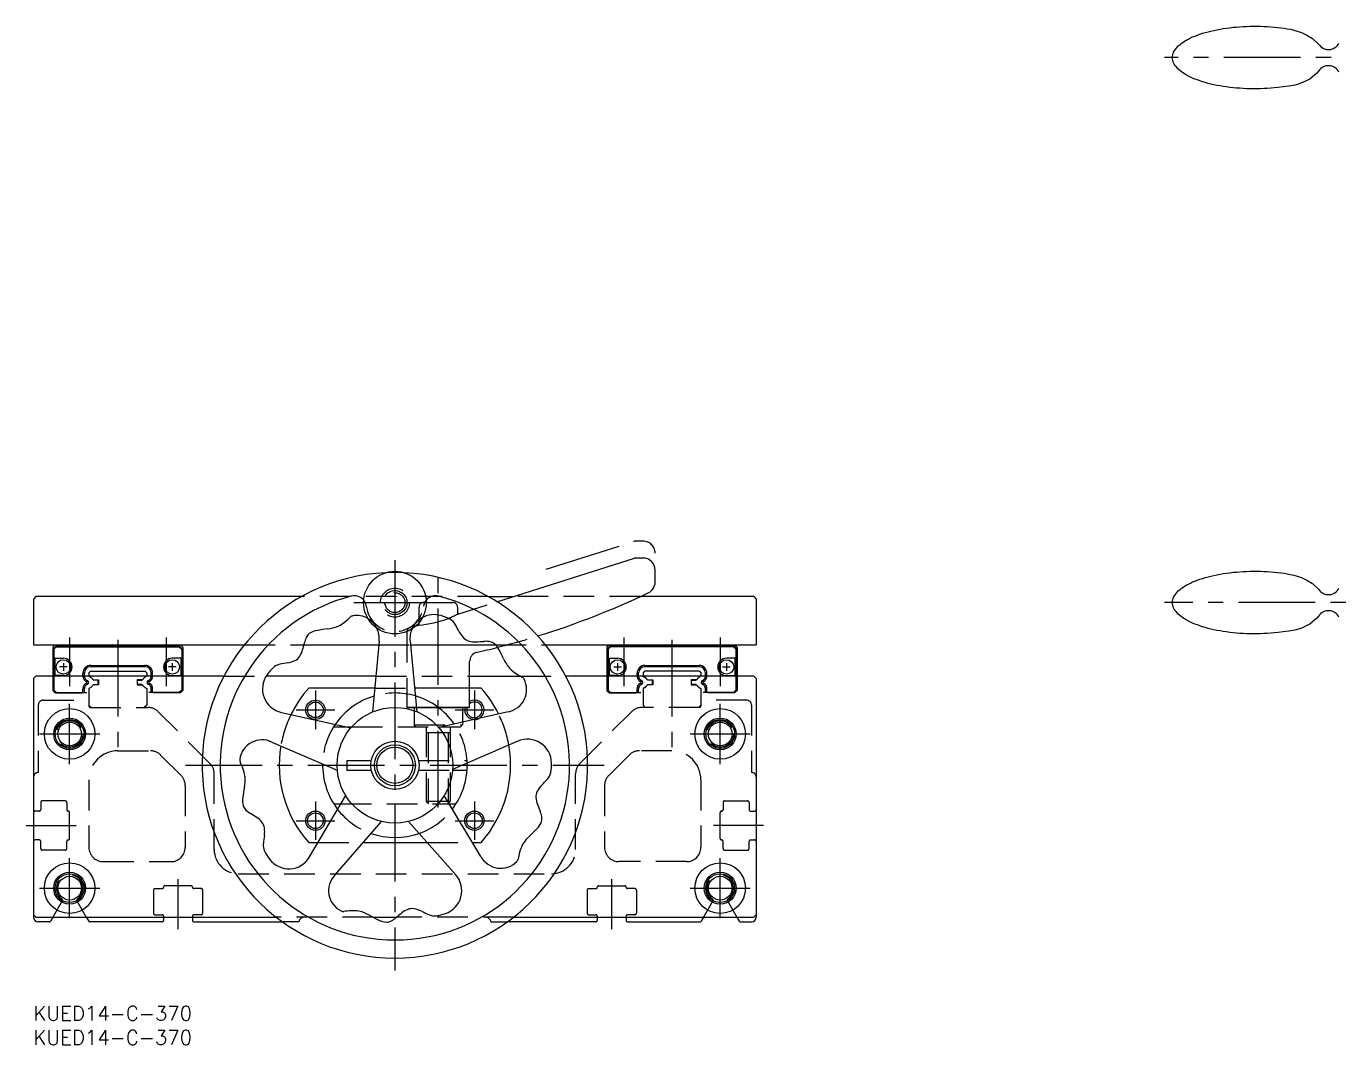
# Model space of a CAD drawing. Extents: x -2 to 724, y -8 to 273.
# Drawn here: x -1.5 to 270.9, y -8 to 203.3 of the extents above; entities that cross this region are included whole.
import ezdxf

# ---------------------------------------------------------------- set-up
doc = ezdxf.new("R2010")
doc.units = 0
doc.header["$LTSCALE"] = 0.5
for name, pattern in [('CENTER', [50.8, 31.75, -6.35, 6.35, -6.35]), ('DASHED', [19.05, 12.7, -6.35]), ('PHANTOM', [63.5, 31.75, -6.35, 6.35, -6.35, 6.35, -6.35])]:
    doc.linetypes.add(name, pattern=pattern)
for name, color, linetype in [('MSM_CENTER', 1, 'CENTER'), ('MSM_CONTINUOUS', 7, 'CONTINUOUS'), ('MSM_DASHED', 4, 'DASHED'), ('MSM_IMAGINARY', 6, 'PHANTOM'), ('MSM_NARROW', 5, 'CONTINUOUS'), ('MSM_PART_NUMBER', 7, 'CONTINUOUS')]:
    doc.layers.add(name, color=color, linetype=linetype)
doc.styles.get("Standard").update_dxf_attribs({"font": 'txt.shx', "height": 3, "bigfont": 'bigfont.shx'})

# ---------------------------------------------------------------- blocks, each defined once
blk = doc.blocks.new('*U15')
at = {"layer": 'MSM_PART_NUMBER'}
blk.add_text('KUED14-C-370', height=3, dxfattribs=at).set_placement((0, -3))
blk = doc.blocks.new('*U16')
at = {"layer": 'MSM_PART_NUMBER'}
blk.add_text('KUED14-C-370', height=3, dxfattribs=at).set_placement((0, -8))

msp = doc.modelspace()

# ---------------------------------------------------------------- linework, layer by layer
at = {"layer": 'MSM_CENTER'}
for p, q in [((720.11, 196.83), (234.71, 196.83)), ((75, 92.55), (75, 7.42)), ((84, 41.26), (84, 88.79)), ((66.5, 83.74), (83.5, 83.74)), ((291.36, 83.74), (234.71, 83.74)), ((7.5, 76.49), (7.5, 66.41)), ((27.5, 76.49), (27.5, 66.41)), ((122.5, 76.49), (122.5, 66.41)), ((142.5, 76.49), (142.5, 66.41)), ((17.5, 75.99), (17.5, 52.05)), ((132.5, 75.99), (132.5, 52.05)), ((58.5, 65.49), (58.5, 57.49)), ((91.5, 65.49), (91.5, 57.49)), ((7.5, 50.24), (7.5, 62.74)), ((142.5, 50.24), (142.5, 62.74)), ((54.5, 61.49), (62.5, 61.49)), ((87.5, 61.49), (95.5, 61.49)), ((1.25, 56.49), (13.75, 56.49)), ((136.25, 56.49), (148.75, 56.49)), ((31.55, 49.99), (118.45, 49.99)), ((58.5, 42.49), (58.5, 34.49)), ((91.5, 42.49), (91.5, 34.49)), ((54.5, 38.49), (62.5, 38.49)), ((87.5, 38.49), (95.5, 38.49)), ((-1.5, 37.49), (8.88, 37.49)), ((151.5, 37.49), (141.12, 37.49)), ((7.5, 18.24), (7.5, 30.74)), ((142.5, 18.24), (142.5, 30.74)), ((30, 15.98), (30, 26.37)), ((120, 15.98), (120, 26.37)), ((1.25, 24.49), (13.75, 24.49)), ((136.25, 24.49), (148.75, 24.49))]:
    msp.add_line(p, q, dxfattribs=at)
at = {"layer": 'MSM_CONTINUOUS'}
for p, q in [((241.53, 201.51), (242.05, 201.69)), ((242.05, 201.69), (242.6, 201.87)), ((242.6, 201.87), (243.16, 202.04)), ((243.16, 202.04), (243.74, 202.2)), ((243.74, 202.2), (244.34, 202.35)), ((244.34, 202.35), (244.96, 202.49)), ((244.96, 202.49), (245.59, 202.62)), ((245.59, 202.62), (246.23, 202.74)), ((246.23, 202.74), (246.89, 202.85)), ((246.89, 202.85), (247.56, 202.95)), ((247.56, 202.95), (248.24, 203.04)), ((248.24, 203.04), (248.92, 203.12)), ((248.92, 203.12), (249.62, 203.18)), ((249.62, 203.18), (250.32, 203.24)), ((250.32, 203.24), (251.03, 203.28)), ((251.03, 203.28), (251.74, 203.32)), ((251.74, 203.32), (252.46, 203.34)), ((252.46, 203.34), (253.17, 203.33)), ((253.17, 203.33), (253.89, 203.33)), ((253.89, 203.33), (254.61, 203.33)), ((254.61, 203.33), (255.33, 203.31)), ((255.33, 203.31), (256.04, 203.27)), ((256.04, 203.27), (256.74, 203.22)), ((256.74, 203.22), (257.44, 203.16)), ((257.44, 203.16), (258.14, 203.09)), ((258.14, 203.09), (258.82, 203.01)), ((258.82, 203.01), (259.5, 202.92)), ((259.5, 202.92), (260.16, 202.82)), ((260.16, 202.82), (260.82, 202.71)), ((260.82, 202.71), (261.55, 202.53)), ((261.55, 202.53), (262.26, 202.35)), ((262.26, 202.35), (263.16, 202.03)), ((263.16, 202.03), (264.25, 201.52)), ((237.09, 198.73), (237.32, 198.99)), ((237.32, 198.99), (237.57, 199.25)), ((237.57, 199.25), (237.85, 199.5)), ((237.85, 199.5), (238.15, 199.75)), ((238.15, 199.75), (238.49, 199.99)), ((238.49, 199.99), (238.85, 200.23)), ((238.85, 200.23), (239.23, 200.46)), ((239.23, 200.46), (239.65, 200.68)), ((239.65, 200.68), (240.08, 200.9)), ((240.08, 200.9), (240.54, 201.11)), ((240.54, 201.11), (241.02, 201.31)), ((241.02, 201.31), (241.53, 201.51)), ((264.25, 201.52), (265.41, 200.8)), ((265.41, 200.8), (266.75, 199.56)), ((236.36, 196.85), (236.38, 197.12)), ((236.38, 196.57), (236.36, 196.85)), ((236.38, 197.12), (236.42, 197.39)), ((236.42, 196.3), (236.38, 196.57)), ((236.42, 197.39), (236.5, 197.67)), ((236.5, 196.03), (236.42, 196.3)), ((236.5, 197.67), (236.6, 197.94)), ((236.6, 197.94), (236.74, 198.2)), ((236.74, 198.2), (236.9, 198.47)), ((236.9, 198.47), (237.09, 198.73)), ((236.6, 195.76), (236.5, 196.03)), ((236.74, 195.49), (236.6, 195.76)), ((236.9, 195.22), (236.74, 195.49)), ((237.09, 194.96), (236.9, 195.22)), ((237.32, 194.7), (237.09, 194.96)), ((237.57, 194.45), (237.32, 194.7)), ((237.85, 194.19), (237.57, 194.45)), ((238.15, 193.95), (237.85, 194.19)), ((238.49, 193.7), (238.15, 193.95)), ((238.85, 193.47), (238.49, 193.7)), ((239.23, 193.24), (238.85, 193.47)), ((266.25, 193.55), (265.44, 192.86)), ((266.75, 194.1), (266.25, 193.55)), ((239.65, 193.01), (239.23, 193.24)), ((240.08, 192.8), (239.65, 193.01)), ((240.54, 192.59), (240.08, 192.8)), ((241.02, 192.38), (240.54, 192.59)), ((241.53, 192.19), (241.02, 192.38)), ((242.05, 192), (241.53, 192.19)), ((242.6, 191.82), (242.05, 192)), ((243.16, 191.65), (242.6, 191.82)), ((243.74, 191.49), (243.16, 191.65)), ((244.34, 191.34), (243.74, 191.49)), ((244.96, 191.2), (244.34, 191.34)), ((245.59, 191.07), (244.96, 191.2)), ((246.23, 190.95), (245.59, 191.07)), ((246.89, 190.84), (246.23, 190.95)), ((247.56, 190.74), (246.89, 190.84)), ((248.24, 190.66), (247.56, 190.74)), ((248.92, 190.58), (248.24, 190.66)), ((259.33, 190.75), (258.31, 190.64)), ((260.49, 190.92), (259.33, 190.75)), ((261.74, 191.14), (260.49, 190.92)), ((262.52, 191.34), (261.74, 191.14)), ((263.32, 191.64), (262.52, 191.34)), ((264.07, 191.98), (263.32, 191.64)), ((264.84, 192.39), (264.07, 191.98)), ((265.44, 192.86), (264.84, 192.39)), ((249.62, 190.51), (248.92, 190.58)), ((250.32, 190.46), (249.62, 190.51)), ((251.03, 190.41), (250.32, 190.46)), ((251.74, 190.38), (251.03, 190.41)), ((252.46, 190.34), (251.74, 190.38)), ((253.18, 190.33), (252.46, 190.34)), ((253.89, 190.35), (253.18, 190.33)), ((254.61, 190.36), (253.89, 190.35)), ((255.33, 190.39), (254.61, 190.36)), ((256.04, 190.42), (255.33, 190.39)), ((256.74, 190.47), (256.04, 190.42)), ((257.44, 190.53), (256.74, 190.47)), ((258.31, 190.64), (257.44, 190.53)), ((96.16, 83.93), (124.74, 92.99)), ((126.5, 92.99), (124.74, 92.99)), ((129, 88.02), (129, 90.49)), ((247.56, 89.86), (248.24, 89.95)), ((248.24, 89.95), (248.92, 90.03)), ((248.92, 90.03), (249.62, 90.09)), ((249.62, 90.09), (250.32, 90.15)), ((250.32, 90.15), (251.03, 90.19)), ((251.03, 90.19), (251.74, 90.22)), ((251.74, 90.22), (252.46, 90.25)), ((252.46, 90.25), (253.17, 90.24)), ((253.17, 90.24), (253.89, 90.24)), ((253.89, 90.24), (254.61, 90.24)), ((254.61, 90.24), (255.33, 90.21)), ((255.33, 90.21), (256.04, 90.18)), ((256.04, 90.18), (256.74, 90.13)), ((256.74, 90.13), (257.44, 90.07)), ((257.44, 90.07), (258.14, 90)), ((258.14, 90), (258.82, 89.92)), ((258.82, 89.92), (259.5, 89.83)), ((238.85, 87.14), (239.23, 87.37)), ((239.23, 87.37), (239.65, 87.59)), ((239.65, 87.59), (240.08, 87.81)), ((240.08, 87.81), (240.54, 88.02)), ((240.54, 88.02), (241.02, 88.22)), ((241.02, 88.22), (241.53, 88.41)), ((241.53, 88.41), (242.05, 88.6)), ((242.05, 88.6), (242.6, 88.78)), ((242.6, 88.78), (243.16, 88.95)), ((243.16, 88.95), (243.74, 89.11)), ((243.74, 89.11), (244.34, 89.26)), ((244.34, 89.26), (244.96, 89.4)), ((244.96, 89.4), (245.59, 89.53)), ((245.59, 89.53), (246.23, 89.65)), ((246.23, 89.65), (246.89, 89.76)), ((246.89, 89.76), (247.56, 89.86)), ((259.5, 89.83), (260.16, 89.73)), ((260.16, 89.73), (260.82, 89.61)), ((260.82, 89.61), (261.55, 89.43)), ((261.55, 89.43), (262.26, 89.25)), ((262.26, 89.25), (263.16, 88.94)), ((263.16, 88.94), (264.25, 88.43)), ((264.25, 88.43), (265.41, 87.71)), ((265.41, 87.71), (266.75, 86.47)), ((0.5, 84.99), (0, 84.49)), ((0, 84.49), (0, 74.99)), ((55.64, 84.99), (0.5, 84.99)), ((94.36, 84.99), (99.44, 84.99)), ((149.5, 84.99), (125.88, 84.99)), ((149.5, 84.99), (150, 84.49)), ((150, 84.49), (150, 74.99)), ((236.42, 84.3), (236.5, 84.57)), ((236.5, 84.57), (236.6, 84.84)), ((236.6, 84.84), (236.74, 85.11)), ((236.74, 85.11), (236.9, 85.38)), ((236.9, 85.38), (237.09, 85.64)), ((237.09, 85.64), (237.32, 85.9)), ((237.32, 85.9), (237.57, 86.16)), ((237.57, 86.16), (237.85, 86.41)), ((237.85, 86.41), (238.15, 86.66)), ((238.15, 86.66), (238.49, 86.9)), ((238.49, 86.9), (238.85, 87.14)), ((236.36, 83.76), (236.38, 84.03)), ((236.38, 83.48), (236.36, 83.76)), ((236.38, 84.03), (236.42, 84.3)), ((236.42, 83.21), (236.38, 83.48)), ((236.5, 82.94), (236.42, 83.21)), ((236.6, 82.67), (236.5, 82.94)), ((236.74, 82.4), (236.6, 82.67)), ((236.9, 82.13), (236.74, 82.4)), ((237.09, 81.87), (236.9, 82.13)), ((237.32, 81.61), (237.09, 81.87)), ((79.38, 78.93), (79.94, 79.09)), ((80, 79.09), (80, 79.58)), ((237.57, 81.35), (237.32, 81.61)), ((237.85, 81.1), (237.57, 81.35)), ((238.15, 80.85), (237.85, 81.1)), ((238.49, 80.61), (238.15, 80.85)), ((238.85, 80.38), (238.49, 80.61)), ((239.23, 80.14), (238.85, 80.38)), ((239.65, 79.92), (239.23, 80.14)), ((240.08, 79.7), (239.65, 79.92)), ((240.54, 79.49), (240.08, 79.7)), ((241.02, 79.29), (240.54, 79.49)), ((241.53, 79.1), (241.02, 79.29)), ((242.05, 78.91), (241.53, 79.1)), ((264.84, 79.3), (264.07, 78.89)), ((265.44, 79.77), (264.84, 79.3)), ((266.25, 80.46), (265.44, 79.77)), ((266.75, 81.01), (266.25, 80.46)), ((242.6, 78.73), (242.05, 78.91)), ((243.16, 78.56), (242.6, 78.73)), ((243.74, 78.4), (243.16, 78.56)), ((244.34, 78.25), (243.74, 78.4)), ((244.96, 78.11), (244.34, 78.25)), ((245.59, 77.98), (244.96, 78.11)), ((246.23, 77.86), (245.59, 77.98)), ((246.89, 77.75), (246.23, 77.86)), ((247.56, 77.65), (246.89, 77.75)), ((248.24, 77.56), (247.56, 77.65)), ((248.92, 77.49), (248.24, 77.56)), ((249.62, 77.42), (248.92, 77.49)), ((250.32, 77.36), (249.62, 77.42)), ((251.03, 77.32), (250.32, 77.36)), ((251.74, 77.29), (251.03, 77.32)), ((252.46, 77.25), (251.74, 77.29)), ((253.18, 77.24), (252.46, 77.25)), ((253.89, 77.26), (253.18, 77.24)), ((254.61, 77.27), (253.89, 77.26)), ((255.33, 77.3), (254.61, 77.27)), ((256.04, 77.33), (255.33, 77.3)), ((256.74, 77.38), (256.04, 77.33)), ((257.44, 77.44), (256.74, 77.38)), ((258.31, 77.55), (257.44, 77.44)), ((259.33, 77.66), (258.31, 77.55)), ((260.49, 77.83), (259.33, 77.66)), ((261.74, 78.05), (260.49, 77.83)), ((262.52, 78.25), (261.74, 78.05)), ((263.32, 78.54), (262.52, 78.25)), ((264.07, 78.89), (263.32, 78.54)), ((0, 74.99), (43.78, 74.99)), ((4.5, 74.99), (4, 74.49)), ((4, 74.49), (4, 68.49)), ((4.7, 74.69), (4.2, 74.19)), ((4.2, 74.19), (4.2, 68.49)), ((4.75, 74.59), (4.25, 74.09)), ((4.25, 74.09), (4.25, 72.19)), ((4.7, 74.69), (30.3, 74.69)), ((4.75, 74.59), (30.25, 74.59)), ((12.1, 74.74), (11.7, 74.99)), ((12.1, 74.74), (22.9, 74.74)), ((16.3, 74.99), (15.9, 74.74)), ((18.7, 74.99), (19.1, 74.74)), ((22.9, 74.74), (23.3, 74.99)), ((30.25, 74.59), (30.75, 74.09)), ((30.3, 74.69), (30.8, 74.19)), ((30.5, 74.99), (31, 74.49)), ((30.75, 74.09), (30.75, 72.19)), ((30.8, 74.19), (30.8, 68.49)), ((31, 74.49), (31, 68.49)), ((56.13, 74.99), (71.63, 74.99)), ((71.7, 75.76), (70.38, 61.06)), ((78.14, 75.78), (79.56, 61.09)), ((78.22, 74.99), (95.89, 74.99)), ((106.22, 74.99), (150, 74.99)), ((119.5, 74.99), (119, 74.49)), ((119, 74.49), (119, 68.49)), ((119.7, 74.69), (119.2, 74.19)), ((119.2, 74.19), (119.2, 68.49)), ((119.75, 74.59), (119.25, 74.09)), ((119.25, 74.09), (119.25, 72.19)), ((145.3, 74.69), (119.7, 74.69)), ((145.25, 74.59), (119.75, 74.59)), ((127.1, 74.74), (126.7, 74.99)), ((137.9, 74.74), (127.1, 74.74)), ((131.3, 74.99), (130.9, 74.74)), ((133.7, 74.99), (134.1, 74.74)), ((137.9, 74.74), (138.3, 74.99)), ((145.25, 74.59), (145.75, 74.09)), ((145.3, 74.69), (145.8, 74.19)), ((145.5, 74.99), (146, 74.49)), ((145.75, 74.09), (145.75, 72.19)), ((145.8, 74.19), (145.8, 68.49)), ((146, 74.49), (146, 68.49)), ((4.25, 72.19), (6.2, 72.19)), ((4.45, 72.19), (4.45, 68.59)), ((6.2, 71.19), (6.2, 69.59)), ((30.75, 72.19), (28.8, 72.19)), ((28.8, 71.19), (28.8, 69.59)), ((30.55, 72.19), (30.55, 68.59)), ((90.5, 62.07), (90.5, 71.5)), ((119.25, 72.19), (121.2, 72.19)), ((119.45, 72.19), (119.45, 68.59)), ((121.2, 71.19), (121.2, 69.59)), ((145.75, 72.19), (143.8, 72.19)), ((143.8, 71.19), (143.8, 69.59)), ((145.55, 72.19), (145.55, 68.59)), ((0, 67.99), (0.5, 68.49)), ((39.54, 68.49), (0.5, 68.49)), ((4.25, 68.59), (4.25, 68.49)), ((6.2, 68.59), (4.25, 68.59)), ((7, 70.39), (5.4, 70.39)), ((10.57, 69.12), (10.27, 69.12)), ((10.27, 68.49), (10.27, 69.12)), ((10.27, 68.49), (10.57, 68.49)), ((10.57, 68.49), (10.57, 69.12)), ((11.8, 69.49), (11.5, 69.19)), ((11.5, 69.19), (11.5, 68.49)), ((11.8, 69.49), (23.2, 69.49)), ((11.87, 70.72), (23.13, 70.72)), ((11.87, 70.42), (11.87, 70.72)), ((23.13, 70.42), (11.87, 70.42)), ((17.5, 70.72), (17.5, 70.42)), ((23.13, 70.42), (23.13, 70.72)), ((23.2, 69.49), (23.5, 69.19)), ((23.5, 69.19), (23.5, 68.49)), ((24.43, 69.12), (24.73, 69.12)), ((24.43, 68.49), (24.43, 69.12)), ((24.73, 68.49), (24.43, 68.49)), ((24.73, 68.49), (24.73, 69.12)), ((29.6, 70.39), (28, 70.39)), ((28.8, 68.59), (30.75, 68.59)), ((30.75, 68.59), (30.75, 68.49)), ((71.04, 68.49), (48.29, 68.49)), ((90.5, 68.49), (101.06, 68.49)), ((149.5, 68.49), (110.46, 68.49)), ((119.25, 68.59), (119.25, 68.49)), ((121.2, 68.59), (119.25, 68.59)), ((120.4, 70.39), (122, 70.39)), ((125.57, 69.12), (125.27, 69.12)), ((125.27, 68.49), (125.27, 69.12)), ((125.27, 68.49), (125.57, 68.49)), ((125.57, 68.49), (125.57, 69.12)), ((126.8, 69.49), (126.5, 69.19)), ((126.5, 69.19), (126.5, 68.49)), ((138.2, 69.49), (126.8, 69.49)), ((126.87, 70.72), (138.13, 70.72)), ((126.87, 70.42), (126.87, 70.72)), ((138.13, 70.42), (126.87, 70.42)), ((132.5, 70.72), (132.5, 70.42)), ((138.13, 70.42), (138.13, 70.72)), ((138.2, 69.49), (138.5, 69.19)), ((138.5, 69.19), (138.5, 68.49)), ((139.43, 69.12), (139.73, 69.12)), ((139.43, 68.49), (139.43, 69.12)), ((139.73, 68.49), (139.43, 68.49)), ((139.73, 68.49), (139.73, 69.12)), ((143, 70.39), (144.6, 70.39)), ((143.8, 68.59), (145.75, 68.59)), ((145.75, 68.59), (145.75, 68.49)), ((149.5, 68.49), (150, 67.99)), ((0, 67.99), (0, 18.49)), ((70.82, 65.99), (57.11, 65.99)), ((92.89, 65.99), (79.09, 65.99)), ((150, 67.99), (150, 18.49)), ((51.44, 60.94), (65.85, 57.75)), ((83.88, 62.07), (90.5, 62.07)), ((84, 61.99), (90.3, 61.99)), ((98.49, 61.09), (84.1, 57.8)), ((89, 61.99), (89, 58.92)), ((90.5, 62.07), (90.3, 61.99)), ((64.81, 57.99), (66.06, 57.99)), ((83.94, 57.99), (84.9, 57.99)), ((49.47, 54.81), (63.04, 49.01)), ((100.5, 54.97), (86.97, 49.08)), ((86.96, 48.99), (89.97, 48.99)), ((57.3, 30.96), (64.79, 43.69)), ((92.82, 31.07), (85.25, 43.74)), ((62.31, 41.99), (63.78, 41.99)), ((86.3, 41.99), (87.69, 41.99)), ((62.52, 27.19), (72.23, 38.31)), ((87.62, 27.27), (77.83, 38.33)), ((57.11, 33.99), (59.08, 33.99)), ((68.45, 33.99), (81.68, 33.99)), ((91.08, 33.99), (92.89, 33.99)), ((0, 18.99), (0.5, 18.49)), ((0.5, 18.49), (50.35, 18.49)), ((3.29, 17.49), (1, 17.49)), ((4.04, 18.49), (3.55, 17.64)), ((10.96, 18.49), (11.45, 17.64)), ((26.7, 17.49), (11.71, 17.49)), ((27, 18.49), (27, 17.79)), ((33, 18.49), (33, 17.79)), ((33.3, 17.49), (51.68, 17.49)), ((70.44, 18.47), (75.34, 18.47)), ((116.7, 17.49), (98.32, 17.49)), ((99.65, 18.49), (149.5, 18.49)), ((117, 18.49), (117, 17.79)), ((123, 18.49), (123, 17.79)), ((123.3, 17.49), (138.29, 17.49)), ((139.04, 18.49), (138.55, 17.64)), ((145.96, 18.49), (146.45, 17.64)), ((146.71, 17.49), (149, 17.49)), ((149.5, 18.49), (150, 18.99))]:
    msp.add_line(p, q, dxfattribs=at)
for centre, radius in [((75, 83.74), 6.5), ((6.2, 70.39), 1.5), ((28.8, 70.39), 1.5), ((121.2, 70.39), 1.5), ((143.8, 70.39), 1.5), ((58.5, 61.49), 1.62), ((7.5, 56.49), 5.25), ((75, 49.99), 12), ((142.5, 56.49), 5.25), ((7.5, 56.49), 3.3), ((7.5, 56.49), 2.46), ((142.5, 56.49), 3.3), ((142.5, 56.49), 2.46), ((75, 49.99), 5), ((75, 49.99), 4.25), ((75, 49.99), 3.75), ((58.5, 38.49), 1.62), ((91.5, 38.49), 1.62), ((7.5, 24.49), 5.25), ((7.5, 24.49), 3.3), ((142.5, 24.49), 5.25), ((142.5, 24.49), 3.3), ((7.5, 24.49), 2.46), ((142.5, 24.49), 2.46)]:
    msp.add_circle(centre, radius, dxfattribs=at)
for centre, radius, start, end in [((268.73, 200.88), 2.38, 213.6805, 333.8255), ((268.73, 192.78), 2.38, 26.1745, 146.3195), ((126.5, 90.49), 2.5, 0, 90), ((75, 49.99), 40, 92.7843, 87.2157), ((126.5, 88.02), 2.5, 295.4715, 0), ((75, 49.99), 36.25, 104.4685, 75.5315), ((66.57, 82.67), 2.5, 38.7012, 104.4685), ((83.43, 82.67), 2.5, 75.5315, 141.2988), ((53.8, 240.9), 171.78, 287.2235, 295.4344), ((268.73, 87.78), 2.38, 213.6805, 333.8255), ((268.73, 79.69), 2.38, 26.1745, 146.3195), ((59.99, 85.53), 7.41, 296.0452, 309.2074), ((51.85, 95.39), 20.19, 309.4049, 313.4989), ((66.43, 80.01), 1, 99.4935, 133.0113), ((67.04, 76.37), 4.7, 59.7661, 99.4935), ((78.63, 99.3), 20.25, 273.7106, 291.6052), ((83.12, 76.26), 5, 72.8339, 118.6333), ((82.19, 72.5), 8.87, 61.457, 74.2906), ((84.93, 77.69), 3.01, 29.3465, 60.1458), ((-5.23, 28.63), 105.65, 27.6714, 28.5729), ((61.52, 74.21), 5.42, 154.901, 167.399), ((58.64, 75.59), 2.23, 129.6496, 155.6732), ((59.46, 74.1), 3.91, 97.9113, 124.9583), ((68.37, 19.79), 58.95, 97.2132, 99.2229), ((60.1, 86.11), 7.89, 276.3542, 293.4611), ((67.04, 76.37), 4.7, 352.5772, 25.8183), ((83.12, 76.26), 5, 156.0781, 185.5274), ((93.3, 80.33), 5.62, 207.935, 224.0207), ((91.07, 78.22), 2.55, 224.8447, 255.1863), ((50.99, 75.3), 5.04, 327.783, 344.1279), ((-259.78, 158.02), 326.64, 345.0805, 345.348), ((91.65, 80.64), 5.04, 255.783, 272.1279), ((74.29, 401.77), 326.64, 273.0805, 273.348), ((53.8, 240.9), 171.78, 282.7931, 284.3328), ((93.87, 70.29), 5.42, 82.901, 95.399), ((94.3, 73.46), 2.23, 57.6496, 83.6732), ((93.13, 72.21), 3.91, 25.9113, 52.9583), ((44.23, 46.96), 58.95, 25.2132, 27.2229), ((6.2, 70.39), 1.8, 270, 90), ((28.8, 70.39), 1.8, 90, 270), ((51.73, 67.99), 3.01, 101.3465, 132.1458), ((70.52, -32.91), 105.65, 99.6714, 100.5729), ((51.8, 76.77), 5.62, 279.935, 296.0207), ((53.12, 73.99), 2.55, 296.8447, 327.1863), ((92.5, 71.5), 2, 109.379, 180), ((104.75, 75.32), 7.89, 204.3542, 221.4611), ((121.2, 70.39), 1.8, 270, 90), ((143.8, 70.39), 1.8, 90, 270), ((11.87, 69.12), 1.6, 90.0008, 179.9992), ((11.57, 68.49), 1.3, 180, 180.2346), ((11.87, 69.12), 1.3, 90, 180), ((11.57, 68.49), 1, 180, 180.3049), ((23.13, 69.12), 1.6, 0.0008, 89.9992), ((23.13, 69.12), 1.3, 0, 90), ((23.43, 68.49), 1, 359.6951, 0), ((23.43, 68.49), 1.3, 359.7654, 0), ((52.52, 65.83), 5, 144.8339, 257.5274), ((55.81, 63.78), 8.87, 133.457, 146.2906), ((104.17, 75.25), 7.41, 224.0452, 237.2074), ((111.03, 86.03), 20.19, 237.4049, 241.4989), ((100.91, 67.41), 1, 27.4935, 61.0113), ((126.87, 69.12), 1.6, 90.0008, 179.9992), ((126.57, 68.49), 1.3, 180, 180.2346), ((126.87, 69.12), 1.3, 90, 180), ((126.57, 68.49), 1, 180, 180.3049), ((138.13, 69.12), 1.6, 0.0008, 89.9992), ((138.13, 69.12), 1.3, 0, 90), ((138.43, 68.49), 1, 359.6951, 0), ((138.43, 68.49), 1.3, 359.7654, 0), ((75, 49.99), 24, 138.1897, 154.0105), ((75, 49.99), 24, 26.3476, 41.8103), ((97.63, 65.71), 4.7, 280.5772, 27.4935), ((75, 49.97), 15.01, 106.7511, 145.5247), ((75, 49.99), 15, 34.7658, 73.5667), ((91.5, 61.49), 1.62, 162.0341, 128.0903), ((47.45, 50.57), 4.7, 64.5772, 171.4935), ((102.5, 50.39), 5, 0.8339, 113.5274), ((75, 49.99), 24, 170.3476, 221.8103), ((75, 49.99), 24, 318.1897, 10.0105), ((43.79, 51.12), 1, 171.4935, 205.0113), ((24.67, 42), 20.19, 21.4049, 25.4989), ((36.55, 46.69), 7.41, 8.0452, 21.2074), ((75, 49.99), 15, 178.7658, 217.5667), ((75, 49.99), 15, 322.7658, 1.5667), ((98.64, 50.11), 8.87, 349.457, 2.2906), ((36.04, 46.98), 7.89, 348.3542, 5.4611), ((29.9, 119.69), 105.65, 315.6714, 316.5729), ((104.41, 49.1), 3.01, 317.3465, 348.1458), ((101.68, 34.35), 58.95, 169.2132, 171.2229), ((106.81, 43.43), 2.55, 152.8447, 183.1863), ((109.51, 41.95), 5.62, 135.935, 152.0207), ((47.27, 42.66), 3.91, 169.9113, 196.9583), ((45.59, 42.34), 2.23, 201.6496, 227.6732), ((109.3, 43.62), 5.04, 183.783, 200.1279), ((409.34, 159.37), 326.64, 201.0805, 201.348), ((47.8, 44.65), 5.42, 226.901, 239.399), ((-131.2, -235.03), 326.64, 57.0805, 57.348), ((43.51, 34.98), 5.04, 39.783, 56.1279), ((45.41, 36.59), 2.55, 8.8447, 39.1863), ((101.74, 39.61), 3.91, 313.9113, 340.9583), ((100.14, 38.31), 5.42, 10.901, 23.399), ((103.28, 38.89), 2.23, 345.6496, 11.6732), ((152.46, 20.11), 105.65, 171.6714, 172.5729), ((42.36, 36.2), 5.62, 351.935, 8.0207), ((75, 49.99), 15, 250.7658, 289.5667), ((62.61, 78.31), 58.95, 313.2132, 315.2229), ((50.68, 33.42), 3.01, 173.3465, 204.1458), ((108.04, 30.05), 7.41, 152.0452, 165.2074), ((108.29, 29.52), 7.89, 132.3542, 149.4611), ((55.95, 36), 8.87, 205.457, 218.2906), ((52.99, 33.5), 5, 216.8339, 329.5274), ((96.95, 33.32), 4.7, 208.5772, 315.4935), ((99.58, 30.73), 1, 315.4935, 349.0113), ((120.41, 26.86), 20.19, 165.4049, 169.4989), ((83.88, 23.96), 5, 288.8339, 41.5274), ((65.93, 23.96), 4.7, 136.5772, 243.4935), ((64.28, 20.66), 1, 243.4935, 277.0113), ((67.04, -0.35), 20.19, 93.4049, 97.4989), ((66.25, 12.4), 7.41, 80.0452, 93.2074), ((65.82, 12), 7.89, 60.3542, 77.4611), ((282.35, -234.19), 326.64, 129.0805, 129.348), ((79.54, 15.4), 5.04, 111.783, 128.1279), ((78.59, 17.7), 2.55, 80.8447, 111.1863), ((78.03, 14.68), 5.62, 63.935, 80.0207), ((127.35, 114.42), 105.65, 243.6714, 244.5729), ((82.42, 27.54), 8.87, 277.457, 290.2906), ((1, 18.49), 1, 180, 270), ((3.29, 17.79), 0.3, 270, 330), ((11.71, 17.79), 0.3, 210, 270), ((26.7, 17.79), 0.3, 270, 0), ((33.3, 17.79), 0.3, 180, 270), ((98.11, 70.53), 58.95, 241.2132, 243.2229), ((73.4, 21.35), 3.91, 241.9113, 268.9583), ((73.18, 19.66), 2.23, 273.6496, 299.6732), ((71.67, 22.47), 5.42, 298.901, 311.399), ((83.25, 21.74), 3.01, 245.3465, 276.1458), ((116.7, 17.79), 0.3, 270, 0), ((123.3, 17.79), 0.3, 180, 270), ((138.29, 17.79), 0.3, 270, 330), ((146.71, 17.79), 0.3, 210, 270), ((149, 18.49), 1, 270, 0)]:
    msp.add_arc(centre, radius, start, end, dxfattribs=at)
at = {"layer": 'MSM_DASHED'}
for p, q in [((94.36, 84.99), (55.64, 84.99)), ((125.88, 84.99), (99.44, 84.99)), ((80, 79.58), (80, 82.79)), ((81, 83.79), (87, 83.79)), ((88, 82.79), (88, 81.34)), ((88.06, 81.37), (96.16, 83.93)), ((77.5, 77.66), (77.5, 62.07)), ((78.23, 78.62), (79.38, 78.93)), ((43.78, 74.99), (56.13, 74.99)), ((71.63, 74.99), (78.22, 74.99)), ((95.89, 74.99), (106.22, 74.99)), ((4, 68.49), (4, 65.49)), ((4.2, 68.49), (4.2, 65.59)), ((4.25, 68.49), (4.25, 65.59)), ((11.5, 68.49), (11.5, 68.45)), ((11.5, 68.45), (11.87, 68.24)), ((23.5, 68.45), (23.13, 68.24)), ((23.5, 68.49), (23.5, 68.45)), ((30.75, 68.49), (30.75, 65.59)), ((30.8, 68.49), (30.8, 65.59)), ((31, 68.49), (31, 65.49)), ((39.54, 68.49), (48.29, 68.49)), ((71.04, 68.49), (90.5, 68.49)), ((101.06, 68.49), (110.46, 68.49)), ((119, 68.49), (119, 65.49)), ((119.2, 68.49), (119.2, 65.59)), ((119.25, 68.49), (119.25, 65.59)), ((126.5, 68.49), (126.5, 68.45)), ((126.5, 68.45), (126.87, 68.24)), ((138.5, 68.45), (138.13, 68.24)), ((138.5, 68.49), (138.5, 68.45)), ((145.75, 68.49), (145.75, 65.59)), ((145.8, 68.49), (145.8, 65.59)), ((146, 68.49), (146, 65.49)), ((4, 65.49), (4.5, 64.99)), ((4.2, 67.59), (4.25, 67.59)), ((4.2, 66.79), (4.25, 66.79)), ((4.2, 65.59), (4.7, 65.09)), ((4.25, 65.59), (4.75, 65.09)), ((10.27, 65.88), (10.57, 65.88)), ((10.27, 65.09), (10.27, 65.88)), ((10.57, 65.09), (10.57, 65.88)), ((10.92, 67.37), (11.07, 67.63)), ((10.92, 67.37), (11.08, 67.27)), ((10.92, 67.01), (11.08, 67.1)), ((10.92, 67.01), (11.07, 66.75)), ((11.23, 67.53), (11.07, 67.63)), ((11.07, 66.75), (11.23, 66.84)), ((11.08, 67.27), (11.23, 67.53)), ((11.08, 67.27), (11.08, 67.27)), ((11.09, 67.1), (11.08, 67.1)), ((11.08, 67.1), (11.23, 66.84)), ((11.08, 67.1), (11.08, 67.1)), ((11.08, 67.1), (11.09, 67.1)), ((11.87, 66.13), (11.5, 65.92)), ((11.5, 65.92), (11.5, 62.29)), ((12.39, 67.69), (13.5, 67.69)), ((13.5, 66.69), (12.39, 66.69)), ((12.47, 67.69), (12.49, 67.64)), ((12.47, 66.69), (12.49, 66.74)), ((13.45, 67.64), (12.49, 67.64)), ((12.49, 66.74), (13.45, 66.74)), ((13.45, 66.74), (13.45, 67.64)), ((13.5, 67.69), (13.5, 66.69)), ((22.61, 67.69), (21.5, 67.69)), ((21.5, 67.69), (21.5, 66.69)), ((21.5, 66.69), (22.61, 66.69)), ((21.55, 67.64), (22.51, 67.64)), ((21.55, 66.74), (21.55, 67.64)), ((22.51, 66.74), (21.55, 66.74)), ((22.53, 67.69), (22.51, 67.64)), ((22.53, 66.69), (22.51, 66.74)), ((23.13, 66.13), (23.5, 65.92)), ((23.5, 65.92), (23.5, 62.49)), ((23.77, 67.53), (23.93, 67.63)), ((23.92, 67.27), (23.77, 67.53)), ((23.92, 67.1), (23.77, 66.84)), ((23.93, 66.75), (23.77, 66.84)), ((23.91, 67.1), (23.92, 67.1)), ((23.92, 67.1), (23.91, 67.1)), ((24.08, 67.37), (23.92, 67.27)), ((23.92, 67.27), (23.92, 67.27)), ((24.08, 67.01), (23.92, 67.1)), ((23.92, 67.1), (23.92, 67.1)), ((24.08, 67.37), (23.93, 67.63)), ((24.08, 67.01), (23.93, 66.75)), ((24.73, 65.88), (24.43, 65.88)), ((24.43, 65.09), (24.43, 65.88)), ((24.73, 65.09), (24.73, 65.88)), ((30.75, 65.59), (30.25, 65.09)), ((30.8, 65.59), (30.3, 65.09)), ((31, 65.49), (30.5, 64.99)), ((30.8, 67.59), (30.75, 67.59)), ((30.8, 66.79), (30.75, 66.79)), ((70.82, 65.99), (79.09, 65.99)), ((119, 65.49), (119.5, 64.99)), ((119.2, 67.59), (119.25, 67.59)), ((119.2, 66.79), (119.25, 66.79)), ((119.2, 65.59), (119.7, 65.09)), ((119.25, 65.59), (119.75, 65.09)), ((125.27, 65.88), (125.57, 65.88)), ((125.27, 65.09), (125.27, 65.88)), ((125.57, 65.09), (125.57, 65.88)), ((125.92, 67.37), (126.07, 67.63)), ((125.92, 67.37), (126.08, 67.27)), ((125.92, 67.01), (126.08, 67.1)), ((125.92, 67.01), (126.07, 66.75)), ((126.23, 67.53), (126.07, 67.63)), ((126.07, 66.75), (126.23, 66.84)), ((126.08, 67.27), (126.23, 67.53)), ((126.08, 67.27), (126.08, 67.27)), ((126.08, 67.1), (126.23, 66.84)), ((126.09, 67.1), (126.08, 67.1)), ((126.08, 67.1), (126.08, 67.1)), ((126.08, 67.1), (126.09, 67.1)), ((126.87, 66.13), (126.5, 65.92)), ((126.5, 65.92), (126.5, 62.49)), ((127.39, 67.69), (128.5, 67.69)), ((128.5, 66.69), (127.39, 66.69)), ((127.47, 67.69), (127.49, 67.64)), ((127.47, 66.69), (127.49, 66.74)), ((128.45, 67.64), (127.49, 67.64)), ((127.49, 66.74), (128.45, 66.74)), ((128.45, 66.74), (128.45, 67.64)), ((128.5, 67.69), (128.5, 66.69)), ((137.61, 67.69), (136.5, 67.69)), ((136.5, 67.69), (136.5, 66.69)), ((136.5, 66.69), (137.61, 66.69)), ((136.55, 67.64), (137.51, 67.64)), ((136.55, 66.74), (136.55, 67.64)), ((137.51, 66.74), (136.55, 66.74)), ((137.53, 67.69), (137.51, 67.64)), ((137.53, 66.69), (137.51, 66.74)), ((138.13, 66.13), (138.5, 65.92)), ((138.5, 65.92), (138.5, 62.29)), ((138.77, 67.53), (138.93, 67.63)), ((138.92, 67.27), (138.77, 67.53)), ((138.92, 67.1), (138.77, 66.84)), ((138.93, 66.75), (138.77, 66.84)), ((138.91, 67.1), (138.92, 67.1)), ((138.92, 67.1), (138.91, 67.1)), ((139.08, 67.37), (138.92, 67.27)), ((138.92, 67.27), (138.92, 67.27)), ((138.92, 67.1), (138.92, 67.1)), ((139.08, 67.01), (138.92, 67.1)), ((139.08, 67.37), (138.93, 67.63)), ((139.08, 67.01), (138.93, 66.75)), ((139.43, 65.09), (139.43, 65.88)), ((139.73, 65.88), (139.43, 65.88)), ((139.73, 65.09), (139.73, 65.88)), ((145.75, 65.59), (145.25, 65.09)), ((145.8, 65.59), (145.3, 65.09)), ((146, 65.49), (145.5, 64.99)), ((145.8, 67.59), (145.75, 67.59)), ((145.8, 66.79), (145.75, 66.79)), ((2, 63.49), (11.5, 63.49)), ((4.5, 64.99), (10, 64.99)), ((4.7, 65.09), (11.5, 65.09)), ((10, 64.99), (10.22, 65.09)), ((30.3, 65.09), (23.5, 65.09)), ((25, 64.99), (24.78, 65.09)), ((30.5, 64.99), (25, 64.99)), ((119.5, 64.99), (125, 64.99)), ((119.7, 65.09), (126.5, 65.09)), ((125, 64.99), (125.22, 65.09)), ((145.3, 65.09), (138.5, 65.09)), ((148, 63.49), (138.5, 63.49)), ((140, 64.99), (139.78, 65.09)), ((145.5, 64.99), (140, 64.99)), ((1, 62.49), (1, 48.49)), ((11.5, 62.49), (12, 61.99)), ((11.8, 61.99), (23.76, 61.99)), ((23.5, 62.49), (23, 61.99)), ((36.62, 50.37), (25.88, 61.11)), ((77.5, 62.07), (77.7, 61.99)), ((77.5, 62.07), (83.88, 62.07)), ((77.7, 61.99), (84, 61.99)), ((79, 61.99), (79, 58.35)), ((113.38, 50.37), (124.12, 61.11)), ((138.2, 61.99), (126.24, 61.99)), ((126.5, 62.49), (127, 61.99)), ((138.5, 62.49), (138, 61.99)), ((149, 62.49), (149, 48.49)), ((62.31, 57.99), (64.81, 57.99)), ((66.06, 57.99), (83.94, 57.99)), ((79.37, 57.99), (79, 58.35)), ((79, 58.35), (89, 58.35)), ((81.5, 57.99), (81.5, 42.49)), ((84.9, 57.99), (88.63, 57.99)), ((86.5, 57.99), (86.5, 42.49)), ((88.63, 57.99), (89, 58.35)), ((89, 58.92), (89, 58.35)), ((81.5, 56.79), (86.5, 56.79)), ((81.93, 56.79), (81.93, 42.05)), ((86.07, 56.79), (86.07, 42.05)), ((17.5, 52.99), (24.27, 52.99)), ((26.39, 52.11), (30.62, 47.88)), ((123.61, 52.11), (119.38, 47.88)), ((132.5, 52.99), (125.73, 52.99)), ((65, 50.99), (70.1, 50.99)), ((65, 50.99), (65, 48.99)), ((79.9, 50.99), (89.97, 50.99)), ((0, 47.49), (0, 40.79)), ((11.5, 46.99), (11.5, 32.99)), ((37.5, 32.49), (37.5, 48.24)), ((65, 48.99), (70.1, 48.99)), ((79.9, 48.99), (86.96, 48.99)), ((112.5, 32.49), (112.5, 48.24)), ((138.5, 46.99), (138.5, 32.99)), ((150, 47.49), (150, 40.79)), ((31.5, 45.76), (31.5, 32.99)), ((118.5, 45.76), (118.5, 32.99)), ((1.5, 42.29), (1.5, 40.79)), ((6.6, 42.59), (1.8, 42.59)), ((6.9, 42.29), (6.9, 40.79)), ((63.78, 41.99), (86.3, 41.99)), ((86.5, 42.49), (81.5, 42.49)), ((81.5, 42.49), (82, 41.99)), ((86.5, 42.49), (86, 41.99)), ((143.1, 42.29), (143.1, 40.79)), ((143.4, 42.59), (148.2, 42.59)), ((148.5, 42.29), (148.5, 40.79)), ((1.2, 40.49), (0.3, 40.49)), ((7.5, 34.79), (7.5, 40.19)), ((142.5, 34.79), (142.5, 40.19)), ((148.8, 40.49), (149.7, 40.49)), ((0, 34.19), (0, 18.99)), ((1.2, 34.49), (0.3, 34.49)), ((1.5, 32.69), (1.5, 34.19)), ((6.9, 32.69), (6.9, 34.19)), ((59.08, 33.99), (68.45, 33.99)), ((81.68, 33.99), (91.08, 33.99)), ((143.1, 32.69), (143.1, 34.19)), ((148.5, 32.69), (148.5, 34.19)), ((148.8, 34.49), (149.7, 34.49)), ((150, 34.19), (150, 18.99)), ((6.6, 32.39), (1.8, 32.39)), ((14.5, 29.99), (28.5, 29.99)), ((135.5, 29.99), (121.5, 29.99)), ((143.4, 32.39), (148.2, 32.39)), ((42.5, 27.49), (107.5, 27.49)), ((32.7, 24.99), (27.3, 24.99)), ((117.3, 24.99), (122.7, 24.99)), ((5.98, 21.86), (4.04, 18.49)), ((9.02, 21.86), (10.96, 18.49)), ((24.9, 24.09), (24.9, 19.29)), ((25.2, 24.39), (26.7, 24.39)), ((34.8, 24.39), (33.3, 24.39)), ((35.1, 24.09), (35.1, 19.29)), ((114.9, 24.09), (114.9, 19.29)), ((115.2, 24.39), (116.7, 24.39)), ((124.8, 24.39), (123.3, 24.39)), ((125.1, 24.09), (125.1, 19.29)), ((140.98, 21.86), (139.04, 18.49)), ((144.02, 21.86), (145.96, 18.49)), ((25.2, 18.99), (26.7, 18.99)), ((27, 18.69), (27, 18.49)), ((33, 18.69), (33, 18.49)), ((34.8, 18.99), (33.3, 18.99)), ((70.44, 18.49), (50.35, 18.49)), ((55.04, 17.49), (51.68, 17.49)), ((99.65, 18.49), (75.34, 18.49)), ((94.96, 17.49), (98.32, 17.49)), ((115.2, 18.99), (116.7, 18.99)), ((117, 18.69), (117, 18.49)), ((123, 18.69), (123, 18.49)), ((124.8, 18.99), (123.3, 18.99))]:
    msp.add_line(p, q, dxfattribs=at)
for centre, radius in [((75, 83.74), 3), ((75, 83.74), 2.5), ((75, 83.74), 2.07), ((7.5, 56.49), 2.75), ((142.5, 56.49), 2.75)]:
    msp.add_circle(centre, radius, dxfattribs=at)
for centre, radius, start, end in [((75, 49.99), 40, 87.2157, 92.7843), ((66.57, 82.67), 2.5, 7.2342, 38.7012), ((75, 83.74), 6, 187.2342, 352.7658), ((81, 82.79), 1, 90, 180), ((83.43, 82.67), 2.5, 141.2988, 172.7658), ((87, 82.79), 1, 0, 90), ((67.04, 76.37), 4.7, 25.8183, 59.7661), ((83.12, 76.26), 5, 118.6333, 156.0781), ((78.63, 99.3), 20.25, 291.6052, 297.726), ((78.5, 77.66), 1, 105.7247, 180), ((53.8, 240.9), 171.78, 284.3355, 287.2235), ((11.57, 68.49), 1.3, 180.2346, 240), ((11.57, 68.49), 1, 180.3049, 240), ((11.21, 67.1), 1.32, 26.598, 60), ((23.79, 67.1), 1.32, 120, 153.402), ((23.43, 68.49), 1, 300, 359.6951), ((23.43, 68.49), 1.3, 300, 359.7654), ((126.57, 68.49), 1.3, 180.2346, 240), ((126.57, 68.49), 1, 180.3049, 240), ((126.21, 67.1), 1.32, 26.598, 60), ((138.79, 67.1), 1.32, 120, 153.402), ((138.43, 68.49), 1, 300, 359.6951), ((138.43, 68.49), 1.3, 300, 359.7654), ((11.57, 65.88), 1.3, 120, 180), ((11.57, 65.88), 1, 120, 180), ((11.03, 67.19), 0.4, 300, 60), ((11.21, 67.28), 1.32, 300, 333.402), ((23.79, 67.28), 1.32, 206.598, 240), ((23.97, 67.19), 0.4, 120, 240), ((23.43, 65.88), 1, 0, 60), ((23.43, 65.88), 1.3, 0, 60), ((126.57, 65.88), 1.3, 120, 180), ((126.57, 65.88), 1, 120, 180), ((126.03, 67.19), 0.4, 300, 60), ((126.21, 67.28), 1.32, 300, 333.402), ((138.79, 67.28), 1.32, 206.598, 240), ((138.97, 67.19), 0.4, 120, 240), ((138.43, 65.88), 1, 0, 60), ((138.43, 65.88), 1.3, 0, 60), ((2, 62.49), 1, 90, 180), ((75, 49.99), 15, 73.5667, 106.7658), ((148, 62.49), 1, 0, 90), ((11.8, 62.29), 0.3, 180, 270), ((23.76, 58.99), 3, 45, 90), ((75, 49.99), 24, 154.0105, 170.3476), ((75, 49.99), 24, 10.0105, 26.3476), ((126.24, 58.99), 3, 90, 135), ((138.2, 62.29), 0.3, 270, 0), ((75, 49.97), 15.01, 145.5247, 178.7149), ((75, 49.99), 15, 1.5667, 34.7658), ((91.5, 61.49), 2, 269.0608, 296.6767), ((17.5, 46.99), 6, 90, 180), ((24.27, 49.99), 3, 45, 90), ((125.73, 49.99), 3, 90, 135), ((132.5, 46.99), 6, 0, 90), ((34.5, 48.23), 3, 0, 45), ((115.5, 48.24), 3, 135, 180), ((1, 47.49), 1, 90, 180), ((28.5, 45.76), 3, 0, 45), ((121.5, 45.76), 3, 135, 180), ((149, 47.49), 1, 0, 90), ((1.8, 42.29), 0.3, 90, 180), ((6.6, 42.29), 0.3, 0, 90), ((75, 49.97), 14.99, 289.5838, 322.8064), ((143.4, 42.29), 0.3, 90, 180), ((148.2, 42.29), 0.3, 0, 90), ((0.3, 40.79), 0.3, 180, 270), ((1.2, 40.79), 0.3, 270, 0), ((7.2, 40.79), 0.3, 180, 270), ((7.2, 40.19), 0.3, 0, 90), ((75, 49.99), 15, 217.5667, 250.7658), ((142.8, 40.19), 0.3, 90, 180), ((142.8, 40.79), 0.3, 270, 0), ((148.8, 40.79), 0.3, 180, 270), ((149.7, 40.79), 0.3, 270, 0), ((0.3, 34.19), 0.3, 90, 180), ((1.2, 34.19), 0.3, 0, 90), ((1.8, 32.69), 0.3, 180, 270), ((6.6, 32.69), 0.3, 270, 0), ((7.2, 34.19), 0.3, 90, 180), ((7.2, 34.79), 0.3, 270, 0), ((14.5, 32.99), 3, 180, 270), ((28.5, 32.99), 3, 270, 0), ((121.5, 32.99), 3, 180, 270), ((135.5, 32.99), 3, 270, 0), ((142.8, 34.79), 0.3, 180, 270), ((142.8, 34.19), 0.3, 0, 90), ((143.4, 32.69), 0.3, 180, 270), ((148.2, 32.69), 0.3, 270, 0), ((148.8, 34.19), 0.3, 90, 180), ((149.7, 34.19), 0.3, 0, 90), ((42.5, 32.49), 5, 180, 270), ((107.5, 32.49), 5, 270, 0), ((7.5, 24.49), 2.75, 305.6448, 234.3552), ((142.5, 24.49), 2.75, 305.6448, 234.3552), ((26.7, 24.69), 0.3, 270, 0), ((27.3, 24.69), 0.3, 90, 180), ((32.7, 24.69), 0.3, 0, 90), ((33.3, 24.69), 0.3, 180, 270), ((116.7, 24.69), 0.3, 270, 0), ((117.3, 24.69), 0.3, 90, 180), ((122.7, 24.69), 0.3, 0, 90), ((123.3, 24.69), 0.3, 180, 270), ((5.72, 22.01), 0.3, 330, 54.3552), ((9.28, 22.01), 0.3, 125.6448, 210), ((25.2, 24.09), 0.3, 90, 180), ((34.8, 24.09), 0.3, 0, 90), ((115.2, 24.09), 0.3, 90, 180), ((124.8, 24.09), 0.3, 0, 90), ((140.72, 22.01), 0.3, 330, 54.3552), ((144.28, 22.01), 0.3, 125.6448, 210), ((25.2, 19.29), 0.3, 180, 270), ((34.8, 19.29), 0.3, 270, 0), ((115.2, 19.29), 0.3, 180, 270), ((124.8, 19.29), 0.3, 270, 0), ((26.7, 18.69), 0.3, 0, 90), ((33.3, 18.69), 0.3, 90, 180), ((56.3, 17.19), 1.3, 90, 166.6576), ((93.7, 17.19), 1.3, 13.3424, 90), ((116.7, 18.69), 0.3, 0, 90), ((123.3, 18.69), 0.3, 90, 180)]:
    msp.add_arc(centre, radius, start, end, dxfattribs=at)
at = {"layer": 'MSM_IMAGINARY'}
for p in [(106.4, 90.68), (126.5, 96.49)]:
    msp.add_line(p, (124.74, 96.49), dxfattribs=at)
msp.add_arc((126.5, 93.99), 2.5, 0, 90, dxfattribs=at)
at = {"layer": 'MSM_NARROW'}
for centre, radius in [((58.5, 61.49), 2), ((7.5, 56.49), 3), ((142.5, 56.49), 3), ((58.5, 38.49), 2), ((91.5, 38.49), 2), ((7.5, 24.49), 3), ((142.5, 24.49), 3)]:
    msp.add_circle(centre, radius, dxfattribs=at)
for start, end in [(296.6767, 120), (165.5225, 269.0608)]:
    msp.add_arc((91.5, 61.49), 2, start, end, dxfattribs=at)

# ---------------------------------------------------------------- block references
at = {"layer": 'MSM_CONTINUOUS'}
for name in ['*U15', '*U16']:
    msp.add_blockref(name, (0, 0), dxfattribs=at)

doc.saveas('drawing.dxf')
